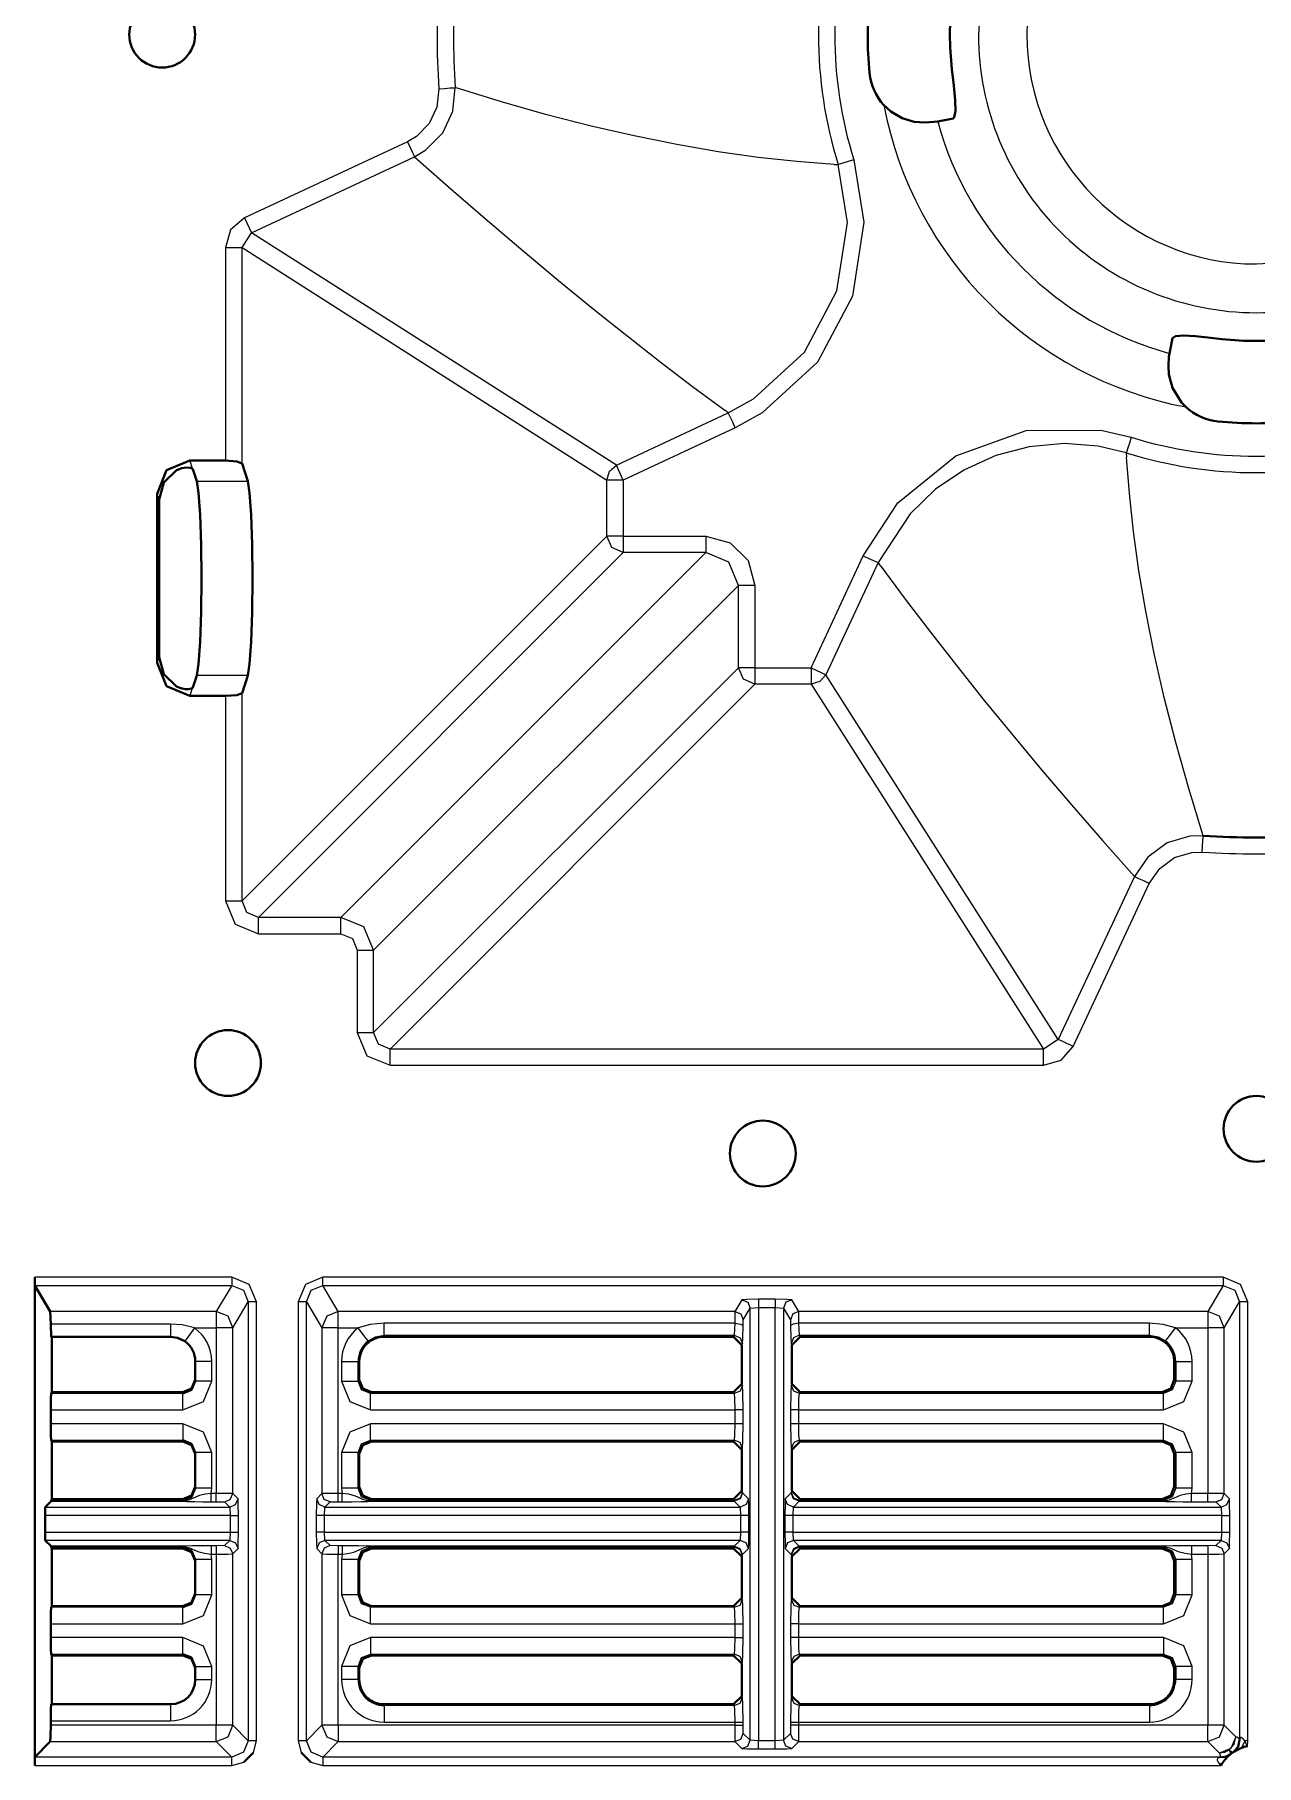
# Model space of a CAD drawing. Header units: millimetres. Extents: x 0 to 2941, y -405 to 1422.
# Drawn here: x 697.3 to 771.6, y 948 to 1053.2 of the extents above; entities that cross this region are included whole.
import ezdxf

# ---------------------------------------------------------------- set-up
doc = ezdxf.new("R2010")
doc.units = ezdxf.units.MM
doc.layers.add('FINE', color=9, linetype='Continuous')
doc.layers.add('OUTLINE', color=7, linetype='Continuous')

msp = doc.modelspace()

# ---------------------------------------------------------------- linework, layer by layer
at = {"layer": 'FINE', "lineweight": 9}
for p, q in [((719.98, 1046.68), (710.07, 1042.06)), ((710.5, 1041.15), (720.4, 1045.77)), ((745.9, 1045.3), (746.15, 1045.29)), ((709.92, 1040.25), (710.5, 1041.15)), ((732.67, 1027.03), (710.5, 1041.15)), ((708.92, 1040.25), (708.92, 1027.3)), ((709.92, 1040.25), (732.09, 1026.12)), ((709.92, 1027.13), (709.92, 1040.25)), ((732.67, 1027.03), (739.47, 1030.2)), ((739.47, 1030.2), (739.26, 1030.36)), ((739.89, 1029.3), (733.09, 1026.12)), ((763.66, 1027.77), (763.68, 1027.52)), ((706.75, 1027.3), (706.9, 1026.82)), ((707.17, 1026.06), (710.27, 1026.06)), ((732.09, 1022.71), (732.09, 1026.12)), ((704.88, 1024.94), (704.76, 1025.29)), ((732.09, 1022.71), (709.92, 1000.54)), ((710.92, 999.54), (733.09, 1021.72)), ((738.1, 1021.72), (715.92, 999.54)), ((744.5, 1014.71), (747.67, 1021.52)), ((740.09, 1014.71), (740.09, 1019.72)), ((741.09, 1019.72), (741.09, 1014.71)), ((704.76, 1015.01), (704.88, 1015.36)), ((710.27, 1014.24), (707.17, 1014.24)), ((740.09, 1014.71), (717.92, 992.54)), ((741.09, 1014.71), (744.5, 1014.71)), ((759.53, 992.12), (745.41, 1014.29)), ((706.9, 1013.48), (706.75, 1013)), ((708.92, 1013), (708.92, 1000.54)), ((709.92, 1000.54), (709.92, 1013.17)), ((718.92, 991.54), (741.09, 1013.72)), ((744.5, 1013.72), (741.09, 1013.72)), ((744.5, 1013.72), (758.63, 991.54)), ((764.15, 1002.02), (759.53, 992.12)), ((760.44, 991.7), (765.05, 1001.6)), ((715.92, 999.54), (710.92, 999.54)), ((716.92, 997.55), (716.92, 992.54)), ((759.53, 992.12), (758.63, 991.54)), ((758.63, 991.54), (718.92, 991.54)), ((718.92, 990.55), (758.63, 990.55)), ((709.3, 977.67), (697.32, 977.67)), ((769.55, 977.67), (714.83, 977.67)), ((710.8, 949.5), (710.8, 976.17)), ((713.33, 976.17), (713.33, 949.5)), ((713.83, 976.17), (714.77, 974.59)), ((713.83, 949.5), (713.83, 976.17)), ((714.83, 977.17), (769.55, 977.17)), ((715.77, 975.59), (714.83, 977.17)), ((740.3, 976.29), (739.88, 975.59)), ((742.33, 976.34), (741.3, 976.34)), ((743.75, 975.59), (743.33, 976.29)), ((769.55, 977.17), (768.61, 975.59)), ((769.61, 974.59), (770.55, 976.17)), ((770.55, 976.17), (770.55, 949.62)), ((708.36, 975.59), (698.27, 975.59)), ((739.88, 975.59), (715.77, 975.59)), ((739.88, 975.59), (739.87, 974.87)), ((740.37, 974.73), (740.38, 975.09)), ((740.38, 975.09), (740.8, 975.79)), ((740.8, 975.79), (741.3, 975.84)), ((740.8, 949.53), (740.8, 975.79)), ((741.3, 975.84), (741.3, 949.5)), ((741.3, 975.84), (742.33, 975.84)), ((742.83, 975.79), (743.25, 975.09)), ((742.83, 975.79), (742.83, 949.53)), ((743.25, 975.09), (743.26, 974.73)), ((743.76, 974.87), (743.75, 975.59)), ((768.61, 975.59), (743.75, 975.59)), ((705.58, 974.82), (698.3, 974.82)), ((707.03, 974.59), (708.36, 974.59)), ((708.36, 974.59), (708.36, 964.53)), ((714.77, 974.59), (714.77, 964.52)), ((739.87, 974.87), (718.55, 974.87)), ((718.55, 974.14), (739.84, 974.14)), ((718.55, 974.05), (718.55, 974.14)), ((739.84, 974.14), (739.79, 974.05)), ((739.87, 974.87), (739.84, 974.14)), ((743.8, 974.14), (743.76, 974.87)), ((765.08, 974.87), (743.76, 974.87)), ((743.8, 974.14), (765.08, 974.14)), ((743.84, 974.05), (743.8, 974.14)), ((765.08, 974.14), (765.08, 974.05)), ((766.66, 974.59), (768.61, 974.59)), ((768.61, 974.59), (768.61, 964.53)), ((769.61, 964.52), (769.61, 974.59)), ((740.29, 973.55), (740.34, 973.64)), ((743.3, 973.64), (743.34, 973.55)), ((708.08, 971.36), (708.08, 972.55)), ((715.97, 972.55), (715.97, 971.36)), ((716.97, 972.55), (717.05, 972.55)), ((716.97, 971.36), (716.97, 972.55)), ((717.05, 971.44), (716.97, 971.36)), ((740.33, 971.11), (740.29, 971.19)), ((743.34, 971.19), (743.3, 971.11)), ((766.67, 971.36), (766.58, 971.44)), ((739.79, 970.69), (739.83, 970.61)), ((743.8, 970.61), (743.84, 970.69)), ((765.92, 970.61), (743.8, 970.61)), ((765.84, 970.69), (765.92, 970.61)), ((698.3, 969.61), (706.33, 969.61)), ((717.72, 969.61), (739.87, 969.61)), ((739.87, 969.61), (739.87, 968.77)), ((740.37, 968.77), (740.37, 969.61)), ((743.26, 969.61), (743.26, 968.77)), ((743.76, 969.61), (765.92, 969.61)), ((743.76, 968.77), (743.76, 969.61)), ((706.33, 968.77), (698.3, 968.77)), ((698.32, 967.77), (706.33, 967.77)), ((706.33, 967.77), (706.33, 967.69)), ((739.87, 968.77), (717.72, 968.77)), ((717.8, 967.69), (717.72, 967.77)), ((765.92, 968.77), (743.76, 968.77)), ((743.84, 967.69), (743.8, 967.77)), ((708.08, 964.86), (708.08, 967.02)), ((715.97, 967.02), (715.97, 964.86)), ((716.97, 967.02), (717.05, 966.94)), ((716.97, 964.86), (716.97, 967.02)), ((740.29, 967.19), (740.33, 967.27)), ((743.3, 967.27), (743.34, 967.19)), ((766.58, 966.94), (766.67, 967.02)), ((766.67, 967.02), (766.67, 964.86)), ((767.66, 964.86), (767.66, 967.02)), ((708.05, 964.53), (708.08, 964.86)), ((715.97, 964.86), (716, 964.53)), ((717.05, 964.94), (716.97, 964.86)), ((740.33, 964.61), (740.29, 964.69)), ((740.34, 964.56), (740.33, 964.61)), ((743.3, 964.61), (743.29, 964.56)), ((743.34, 964.69), (743.3, 964.61)), ((766.67, 964.86), (766.58, 964.94)), ((767.63, 964.53), (767.66, 964.86)), ((697.96, 963.7), (709.18, 963.7)), ((706.33, 964.11), (698.32, 964.11)), ((706.33, 964.07), (698.32, 964.07)), ((698.32, 964.06), (706.33, 964.06)), ((706.33, 964.19), (706.33, 964.11)), ((708.36, 964.53), (708.05, 964.53)), ((708.05, 964.03), (708.36, 964.03)), ((708.36, 964.03), (708.86, 964.02)), ((708.86, 964.02), (709.18, 963.7)), ((709.18, 963.7), (709.2, 963.2)), ((709.68, 964.2), (709.36, 964.52)), ((714.77, 964.52), (714.46, 964.2)), ((714.96, 963.7), (715.27, 964.02)), ((714.96, 963.7), (740.2, 963.7)), ((715.27, 964.02), (715.77, 964.03)), ((715.77, 964.03), (716, 964.03)), ((717.72, 964.11), (717.8, 964.19)), ((739.84, 964.07), (717.72, 964.07)), ((717.72, 964.06), (739.84, 964.06)), ((739.83, 964.11), (739.84, 964.07)), ((739.84, 964.06), (740.2, 963.7)), ((740.7, 964.2), (740.34, 964.56)), ((743.43, 963.7), (743.79, 964.06)), ((743.43, 963.7), (769.43, 963.7)), ((743.79, 964.07), (743.8, 964.11)), ((765.92, 964.07), (743.79, 964.07)), ((743.79, 964.06), (765.92, 964.06)), ((743.8, 964.11), (743.84, 964.19)), ((765.92, 964.11), (743.8, 964.11)), ((765.84, 964.19), (765.92, 964.11)), ((768.61, 964.53), (767.63, 964.53)), ((767.63, 964.03), (768.61, 964.03)), ((768.61, 964.03), (769.11, 964.02)), ((769.11, 964.02), (769.43, 963.7)), ((769.93, 964.2), (769.61, 964.52)), ((709.2, 963.2), (697.95, 963.2)), ((709.2, 963.2), (709.2, 962.18)), ((709.7, 962.18), (709.7, 963.2)), ((714.43, 963.2), (714.43, 962.18)), ((714.93, 962.18), (714.93, 963.2)), ((740.72, 962.18), (740.72, 963.2)), ((742.91, 963.2), (742.91, 962.18)), ((769.45, 963.2), (743.41, 963.2)), ((697.95, 962.18), (709.2, 962.18)), ((709.18, 961.68), (697.96, 961.68)), ((709.18, 961.68), (708.86, 961.36)), ((709.2, 962.18), (709.18, 961.68)), ((714.93, 962.18), (740.22, 962.18)), ((714.96, 961.68), (714.93, 962.18)), ((740.2, 961.68), (714.96, 961.68)), ((715.27, 961.36), (714.96, 961.68)), ((740.2, 961.68), (739.84, 961.32)), ((740.22, 962.18), (740.2, 961.68)), ((743.41, 962.18), (769.45, 962.18)), ((743.43, 961.68), (743.41, 962.18)), ((743.79, 961.32), (743.43, 961.68)), ((769.43, 961.68), (743.43, 961.68)), ((769.43, 961.68), (769.11, 961.36)), ((769.45, 962.18), (769.43, 961.68)), ((706.33, 961.32), (698.32, 961.32)), ((708.36, 961.35), (708.05, 961.35)), ((708.05, 960.85), (708.36, 960.85)), ((708.08, 960.52), (708.05, 960.85)), ((708.08, 958.36), (708.08, 960.52)), ((708.86, 961.36), (708.36, 961.35)), ((708.36, 960.85), (708.36, 950.45)), ((709.36, 960.86), (709.68, 961.18)), ((709.36, 950.45), (709.36, 960.86)), ((714.46, 961.18), (714.77, 960.86)), ((715.77, 961.35), (715.27, 961.36)), ((716, 961.35), (715.77, 961.35)), ((715.77, 960.85), (716, 960.85)), ((715.77, 950.45), (715.77, 960.85)), ((716, 960.85), (715.97, 960.52)), ((715.97, 960.52), (715.97, 958.36)), ((716.97, 960.52), (717.05, 960.44)), ((716.97, 958.36), (716.97, 960.52)), ((739.84, 961.32), (717.72, 961.32)), ((717.72, 961.3), (739.84, 961.3)), ((717.72, 961.27), (739.83, 961.27)), ((717.8, 961.19), (717.72, 961.27)), ((739.83, 961.27), (739.79, 961.19)), ((739.84, 961.3), (739.83, 961.27)), ((740.29, 960.69), (740.33, 960.77)), ((740.33, 960.77), (740.34, 960.82)), ((740.34, 960.82), (740.7, 961.18)), ((742.93, 961.18), (743.29, 960.82)), ((743.29, 960.82), (743.3, 960.77)), ((743.3, 960.77), (743.34, 960.69)), ((765.92, 961.32), (743.79, 961.32)), ((743.79, 961.3), (765.92, 961.3)), ((743.8, 961.27), (743.79, 961.3)), ((743.8, 961.27), (765.92, 961.27)), ((743.84, 961.19), (743.8, 961.27)), ((765.92, 961.27), (765.84, 961.19)), ((768.61, 961.35), (767.63, 961.35)), ((767.63, 960.85), (768.61, 960.85)), ((769.11, 961.36), (768.61, 961.35)), ((717.05, 958.44), (716.97, 958.36)), ((766.67, 958.36), (766.58, 958.44)), ((717.72, 957.61), (717.8, 957.69)), ((740.33, 958.11), (740.29, 958.19)), ((743.34, 958.19), (743.3, 958.11)), ((743.8, 957.61), (743.84, 957.69)), ((765.92, 957.61), (743.8, 957.61)), ((765.84, 957.69), (765.92, 957.61)), ((698.3, 956.61), (706.33, 956.61)), ((717.72, 956.61), (739.87, 956.61)), ((739.87, 956.61), (739.87, 955.77)), ((740.37, 955.77), (740.37, 956.61)), ((743.26, 956.61), (743.26, 955.77)), ((706.33, 955.77), (698.3, 955.77)), ((765.92, 955.77), (743.76, 955.77)), ((698.32, 954.77), (706.33, 954.77)), ((706.33, 954.77), (706.33, 954.69)), ((717.72, 954.77), (739.83, 954.77)), ((717.8, 954.69), (717.72, 954.77)), ((739.83, 954.77), (739.79, 954.69)), ((740.29, 954.19), (740.33, 954.27)), ((743.3, 954.27), (743.34, 954.19)), ((765.92, 954.77), (765.84, 954.69)), ((708.08, 953.22), (708.08, 954.02)), ((716.97, 954.02), (717.05, 953.94)), ((716.97, 953.22), (716.97, 954.02)), ((717.05, 953.22), (716.97, 953.22)), ((740.33, 952.14), (740.29, 952.22)), ((743.34, 952.22), (743.3, 952.14)), ((718.55, 951.64), (718.55, 951.72)), ((739.83, 951.64), (718.55, 951.64)), ((739.79, 951.72), (739.83, 951.64)), ((743.8, 951.64), (743.84, 951.72)), ((765.08, 951.64), (743.8, 951.64)), ((765.08, 951.72), (765.08, 951.64)), ((698.3, 950.72), (705.58, 950.72)), ((708.36, 950.45), (698.3, 950.45)), ((710.3, 949.5), (709.36, 950.45)), ((718.55, 950.64), (739.87, 950.64)), ((740.37, 950.45), (740.37, 950.64)), ((740.38, 949.95), (740.37, 950.45)), ((740.8, 949.53), (740.38, 949.95)), ((743.25, 949.95), (742.83, 949.53)), ((743.26, 950.45), (743.25, 949.95)), ((743.26, 950.64), (743.26, 950.45)), ((770.32, 949.74), (769.61, 950.45)), ((710.62, 948.78), (710.8, 949.5)), ((713.33, 949.5), (713.52, 948.78)), ((714.83, 948.5), (715.77, 949.45)), ((715.77, 949.45), (739.88, 949.45)), ((739.88, 949.45), (740.3, 949.03)), ((741.3, 949.5), (740.8, 949.53)), ((742.33, 949.5), (741.3, 949.5)), ((741.3, 949), (742.33, 949)), ((743.33, 949.03), (743.75, 949.45)), ((743.75, 949.45), (768.61, 949.45)), ((768.61, 949.45), (769.32, 948.74)), ((771.02, 949.18), (771.05, 949.5)), ((697.32, 948), (709.3, 948)), ((709.3, 948.5), (697.33, 948.5)), ((709.3, 948), (710.03, 948.19)), ((714.1, 948.19), (714.83, 948)), ((769.4, 948.5), (714.83, 948.5)), ((714.83, 948), (769.41, 948))]:
    msp.add_line(p, q, dxfattribs=at)
for points in [[(754.67, 1053.19, 0.414214), (771.57, 1036.29, 0.414214), (788.47, 1053.19, 0.414214), (771.57, 1070.09), (769.29, 1069.93), (767.1, 1069.48), (765.02, 1068.75), (763.07, 1067.77), (761.27, 1066.55), (759.64, 1065.12), (758.21, 1063.49), (756.99, 1061.69), (756, 1059.74), (755.28, 1057.66), (754.82, 1055.47)], [(785.51, 1053.19, 0.414212), (771.57, 1067.14, 0.414215), (757.62, 1053.19, 0.414212), (771.57, 1039.25), (773.45, 1039.37), (775.26, 1039.75), (776.97, 1040.35), (778.58, 1041.16), (780.07, 1042.17), (781.41, 1043.35), (782.59, 1044.69), (783.6, 1046.18), (784.41, 1047.78), (785.01, 1049.5), (785.38, 1051.31)]]:
    msp.add_lwpolyline(points, format="xyb", close=True, dxfattribs=at)
for points in [[(747.1, 1060.8, 0.15187), (747.1, 1045.58), (747.71, 1041.8), (747.02, 1037.3), (744.89, 1033.29), (741.54, 1030.21), (739.89, 1029.3)], [(746.15, 1061.09, 0.151875), (746.15, 1045.29)], [(721.88, 1056.48, 0.033081), (721.88, 1049.9)], [(722.88, 1056.41, 0.033056), (722.88, 1049.97)], [(748.93, 1048.9, 0.308301), (767.28, 1030.56)], [(752.2, 1047.9, 0.265419), (766.28, 1033.82)], [(763.66, 1027.77, 0.151877), (779.47, 1027.77)], [(763.96, 1028.72, 0.151846), (779.17, 1028.72)], [(768.28, 1003.51, 0.03306), (774.86, 1003.51), (775.96, 1003.39), (776.97, 1002.92), (777.76, 1002.14), (778.08, 1001.6)], [(708.08, 972.55, 0.243457), (707.03, 974.59)], [(715.77, 974.59), (716.97, 974.59, 0.232249), (715.97, 972.55)], [(767.66, 971.36), (767.66, 972.55, 0.232227), (766.66, 974.59)], [(717.58, 973.8, 0.232341), (716.97, 972.55)], [(766.67, 972.55, 0.23222), (766.05, 973.8)], [(705.58, 950.72, 0.414214), (708.08, 953.22)], [(715.97, 954.02), (715.97, 953.22, 0.414223), (718.55, 950.64)], [(716.97, 953.22, 0.414214), (718.55, 951.64)], [(765.08, 951.64, 0.414214), (766.67, 953.22)], [(765.08, 950.64, 0.414204), (767.66, 953.22)]]:
    msp.add_lwpolyline(points, format="xyb", dxfattribs=at)
for points in [[(721.88, 1049.9), (721.77, 1048.79), (721.3, 1047.79), (720.52, 1046.99), (719.98, 1046.68)], [(720.4, 1045.77), (721.1, 1046.18), (722.12, 1047.22), (722.73, 1048.53), (722.88, 1049.97)], [(721.88, 1049.9), (722.25, 1049.92), (722.57, 1049.95), (722.79, 1049.96), (722.88, 1049.97)], [(745.9, 1045.3), (743.64, 1045.48), (741.29, 1045.73), (738.86, 1046.07), (736.34, 1046.51), (733.75, 1047.03), (731.14, 1047.63), (728.45, 1048.32), (725.7, 1049.1), (722.88, 1049.97)], [(719.98, 1046.68), (720.13, 1046.34), (720.27, 1046.06), (720.36, 1045.86), (720.4, 1045.77)], [(720.4, 1045.77), (722.63, 1043.8), (724.83, 1041.89), (727.01, 1040.04), (729.15, 1038.25), (731.26, 1036.53), (733.3, 1034.9), (735.32, 1033.33), (737.3, 1031.81), (739.26, 1030.36)], [(747.1, 1045.58), (746.75, 1045.47), (746.44, 1045.38), (746.23, 1045.31), (746.15, 1045.29)], [(739.47, 1030.2), (741, 1031.05), (744.1, 1033.9), (746.07, 1037.62), (746.71, 1041.78), (746.15, 1045.29)], [(710.07, 1042.06), (709.23, 1041.32), (708.92, 1040.25)], [(710.07, 1042.06), (710.36, 1041.44), (710.5, 1041.15)], [(708.92, 1040.25), (709.61, 1040.25), (709.92, 1040.25)], [(739.89, 1029.3), (739.74, 1029.63), (739.6, 1029.92), (739.51, 1030.12), (739.47, 1030.2)], [(747.67, 1021.52), (749.77, 1024.73), (753.3, 1027.59), (757.58, 1029.13), (762.12, 1029.16), (763.96, 1028.72)], [(763.66, 1027.77), (761.96, 1028.17), (759.89, 1028.34), (757.75, 1028.14), (755.74, 1027.61), (753.79, 1026.72), (752.07, 1025.56), (750.52, 1024.07), (748.58, 1021.1)], [(763.96, 1028.72), (763.85, 1028.37), (763.76, 1028.07), (763.69, 1027.86), (763.66, 1027.77)], [(732.09, 1026.12), (732.25, 1026.66), (732.67, 1027.03)], [(733.09, 1026.12), (732.8, 1026.75), (732.67, 1027.03)], [(768.34, 1004.5), (767.46, 1007.37), (766.67, 1010.17), (765.97, 1012.91), (765.36, 1015.57), (764.85, 1018.15), (764.43, 1020.61), (764.1, 1023), (763.85, 1025.3), (763.68, 1027.52)], [(733.09, 1026.12), (732.4, 1026.12), (732.09, 1026.12)], [(733.09, 1026.12), (733.09, 1022.71), (738.1, 1022.71), (739.59, 1022.31), (740.69, 1021.22), (741.09, 1019.72)], [(733.09, 1022.71), (732.4, 1022.71), (732.09, 1022.71)], [(738.1, 1021.72), (733.09, 1021.72), (732.39, 1022.01), (732.09, 1022.71)], [(733.09, 1022.71), (733.09, 1022.03), (733.09, 1021.72)], [(738.1, 1022.71), (738.1, 1022.03), (738.1, 1021.72)], [(740.09, 1019.72), (739.51, 1021.13), (738.1, 1021.72)], [(747.67, 1021.52), (748.01, 1021.36), (748.3, 1021.23), (748.49, 1021.14), (748.58, 1021.1)], [(748.74, 1020.88), (748.58, 1021.1), (745.41, 1014.29)], [(748.74, 1020.88), (750.22, 1018.89), (751.76, 1016.87), (753.36, 1014.82), (755.03, 1012.73), (756.76, 1010.62), (758.51, 1008.51), (760.33, 1006.38), (762.21, 1004.22), (764.15, 1002.02)], [(717.92, 992.54), (717.92, 997.55), (740.09, 1019.72)], [(741.09, 1019.72), (740.4, 1019.72), (740.09, 1019.72)], [(741.09, 1014.71), (740.4, 1014.71), (740.09, 1014.71)], [(741.09, 1013.72), (740.39, 1014.01), (740.09, 1014.71)], [(741.09, 1014.71), (741.09, 1014.03), (741.09, 1013.72)], [(744.5, 1014.71), (744.5, 1014.03), (744.5, 1013.72)], [(744.5, 1014.71), (745.12, 1014.42), (745.41, 1014.29)], [(745.41, 1014.29), (745.04, 1013.87), (744.5, 1013.72)], [(768.34, 1004.5), (767.53, 1004.48), (766.14, 1004.07), (764.97, 1003.21), (764.15, 1002.02)], [(765.05, 1001.6), (765.69, 1002.52), (766.59, 1003.17), (767.65, 1003.49), (768.28, 1003.51)], [(768.28, 1003.51), (768.3, 1003.88), (768.32, 1004.19), (768.34, 1004.41), (768.34, 1004.5)], [(765.05, 1001.6), (764.72, 1001.76), (764.43, 1001.89), (764.23, 1001.99), (764.15, 1002.02)], [(708.92, 1000.54), (709.61, 1000.54), (709.92, 1000.54)], [(708.92, 1000.54), (709.51, 999.13), (710.92, 998.55)], [(710.92, 999.54), (710.21, 999.83), (709.92, 1000.54)], [(710.92, 998.55), (710.92, 999.23), (710.92, 999.54)], [(715.92, 998.55), (715.92, 999.23), (715.92, 999.54)], [(717.92, 997.55), (717.33, 998.96), (715.92, 999.54)], [(710.92, 998.55), (715.92, 998.55), (716.63, 998.25), (716.92, 997.55)], [(716.92, 997.55), (717.61, 997.55), (717.92, 997.55)], [(716.92, 992.54), (717.61, 992.54), (717.92, 992.54)], [(716.92, 992.54), (717.51, 991.13), (718.92, 990.55)], [(718.92, 991.54), (718.21, 991.83), (717.92, 992.54)], [(760.44, 991.7), (759.81, 991.99), (759.53, 992.12)], [(718.92, 990.55), (718.92, 991.23), (718.92, 991.54)], [(758.63, 990.55), (759.7, 990.86), (760.44, 991.7)], [(758.63, 990.55), (758.63, 991.23), (758.63, 991.54)], [(709.3, 977.67), (709.3, 977.32), (709.3, 977.17)], [(710.8, 976.17), (710.36, 977.23), (709.3, 977.67)], [(714.83, 977.67), (713.77, 977.23), (713.33, 976.17)], [(714.83, 977.17), (714.83, 977.32), (714.83, 977.67)], [(769.55, 977.67), (769.55, 977.32), (769.55, 977.17)], [(771.05, 949.5), (771.05, 976.17), (770.61, 977.23), (769.55, 977.67)], [(697.33, 977.17), (709.3, 977.17), (708.36, 975.59)], [(709.3, 977.17), (710.01, 976.88), (710.3, 976.17)], [(709.36, 974.59), (710.3, 976.17), (710.3, 949.5)], [(710.8, 976.17), (710.45, 976.17), (710.3, 976.17)], [(713.83, 976.17), (713.68, 976.17), (713.33, 976.17)], [(713.83, 976.17), (714.12, 976.88), (714.83, 977.17)], [(741.3, 976.34), (740.61, 976.32), (740.3, 976.29)], [(740.3, 976.29), (740.66, 976.15), (740.8, 975.79)], [(741.3, 976.34), (741.3, 976.18), (741.3, 975.84)], [(742.33, 976.34), (742.33, 976.18), (742.33, 975.84)], [(743.33, 976.29), (743.03, 976.32), (742.33, 976.34)], [(743.33, 976.29), (742.98, 976.15), (742.83, 975.79)], [(769.55, 977.17), (770.26, 976.88), (770.55, 976.17)], [(771.05, 976.17), (770.7, 976.17), (770.55, 976.17)], [(709.36, 974.59), (709.07, 975.3), (708.36, 975.59)], [(708.36, 975.59), (708.36, 975.29), (708.36, 974.59)], [(715.77, 975.59), (715.07, 975.3), (714.77, 974.59)], [(715.77, 974.59), (715.77, 975.29), (715.77, 975.59)], [(739.88, 975.59), (740.24, 975.45), (740.38, 975.09)], [(742.83, 949.53), (742.33, 949.5), (742.33, 975.84), (742.83, 975.79)], [(743.75, 975.59), (743.4, 975.45), (743.25, 975.09)], [(768.61, 975.59), (768.61, 975.29), (768.61, 974.59)], [(769.61, 974.59), (769.32, 975.3), (768.61, 975.59)], [(707.03, 974.59), (706.28, 974.77), (705.58, 974.82)], [(705.58, 974.82), (705.58, 974.27), (705.58, 974.05)], [(707.03, 974.59), (706.62, 974.02), (706.45, 973.78)], [(709.36, 964.52), (709.36, 974.59), (709.06, 974.59), (708.36, 974.59)], [(715.77, 974.59), (715.08, 974.59), (714.77, 974.59)], [(716, 964.53), (715.77, 964.53), (715.77, 974.59)], [(718.55, 974.87), (717.71, 974.8), (716.97, 974.59)], [(717.58, 973.8), (717.39, 974.05), (716.97, 974.59)], [(717.58, 973.8), (718.04, 974.05), (718.55, 974.14)], [(718.55, 974.14), (718.55, 974.36), (718.55, 974.87)], [(739.84, 974.14), (740.19, 973.99), (740.34, 973.64)], [(739.87, 974.87), (740.22, 974.82), (740.37, 974.73)], [(740.34, 973.64), (740.36, 973.97), (740.37, 974.73)], [(743.76, 974.87), (743.41, 974.82), (743.26, 974.73)], [(743.26, 974.73), (743.27, 973.97), (743.3, 973.64)], [(743.8, 974.14), (743.44, 973.99), (743.3, 973.64)], [(765.08, 974.14), (765.08, 974.36), (765.08, 974.87)], [(766.66, 974.59), (765.9, 974.8), (765.08, 974.87)], [(765.08, 974.14), (765.59, 974.05), (766.05, 973.8)], [(766.05, 973.8), (766.24, 974.05), (766.66, 974.59)], [(769.61, 974.59), (769.31, 974.59), (768.61, 974.59)], [(708.08, 972.55), (707.38, 972.55), (707.08, 972.55)], [(715.97, 972.55), (716.66, 972.55), (716.97, 972.55)], [(766.58, 972.55), (766.67, 972.55), (766.67, 971.36)], [(766.67, 972.55), (766.98, 972.55), (767.66, 972.55)], [(706.33, 969.61), (707.57, 970.12), (708.08, 971.36)], [(708.08, 971.36), (707.38, 971.36), (707.08, 971.36)], [(715.97, 971.36), (716.66, 971.36), (716.97, 971.36)], [(715.97, 971.36), (716.48, 970.12), (717.72, 969.61)], [(717.72, 970.61), (717.19, 970.82), (716.97, 971.36)], [(740.33, 971.11), (740.19, 970.75), (739.83, 970.61)], [(740.37, 969.61), (740.36, 970.64), (740.33, 971.11)], [(743.3, 971.11), (743.27, 970.64), (743.26, 969.61)], [(743.8, 970.61), (743.45, 970.75), (743.3, 971.11)], [(766.67, 971.36), (766.45, 970.82), (765.92, 970.61)], [(765.92, 969.61), (767.15, 970.12), (767.66, 971.36)], [(767.66, 971.36), (766.98, 971.36), (766.67, 971.36)], [(706.33, 970.69), (706.33, 970.61), (698.32, 970.61)], [(706.33, 969.61), (706.33, 970.3), (706.33, 970.61)], [(739.83, 970.61), (717.72, 970.61), (717.8, 970.69)], [(717.72, 969.61), (717.72, 970.3), (717.72, 970.61)], [(739.83, 970.61), (739.86, 970.3), (739.87, 969.61)], [(743.76, 969.61), (743.77, 970.3), (743.8, 970.61)], [(765.92, 969.61), (765.92, 970.3), (765.92, 970.61)], [(740.37, 969.61), (740.22, 969.61), (739.87, 969.61)], [(743.76, 969.61), (743.41, 969.61), (743.26, 969.61)], [(706.33, 968.77), (706.33, 968.08), (706.33, 967.77)], [(708.08, 967.02), (707.57, 968.25), (706.33, 968.77)], [(717.72, 968.77), (716.48, 968.26), (715.97, 967.02)], [(716.97, 967.02), (717.19, 967.55), (717.72, 967.77)], [(717.72, 967.77), (717.72, 968.08), (717.72, 968.77)], [(717.72, 967.77), (739.83, 967.77), (739.79, 967.69)], [(739.87, 968.77), (739.86, 968.08), (739.83, 967.77)], [(740.33, 967.27), (740.19, 967.62), (739.83, 967.77)], [(740.37, 968.77), (740.22, 968.77), (739.87, 968.77)], [(740.33, 967.27), (740.36, 967.74), (740.37, 968.77)], [(743.76, 968.77), (743.41, 968.77), (743.26, 968.77)], [(743.26, 968.77), (743.27, 967.74), (743.3, 967.27)], [(743.8, 967.77), (743.45, 967.62), (743.3, 967.27)], [(743.8, 967.77), (743.77, 968.08), (743.76, 968.77)], [(743.8, 967.77), (765.92, 967.77), (765.84, 967.69)], [(765.92, 967.77), (765.92, 968.08), (765.92, 968.77)], [(767.66, 967.02), (767.15, 968.26), (765.92, 968.77)], [(765.92, 967.77), (766.45, 967.55), (766.67, 967.02)], [(708.08, 967.02), (707.38, 967.02), (707.08, 967.02)], [(716.97, 967.02), (716.66, 967.02), (715.97, 967.02)], [(767.66, 967.02), (766.98, 967.02), (766.67, 967.02)], [(708.08, 964.86), (707.38, 964.86), (707.08, 964.86)], [(717.72, 964.07), (717.72, 964.1), (717.72, 964.11), (717.19, 964.32), (716.97, 964.86), (716.66, 964.86), (715.97, 964.86)], [(740.33, 964.61), (740.19, 964.25), (739.83, 964.11)], [(743.8, 964.11), (743.45, 964.25), (743.3, 964.61)], [(767.66, 964.86), (766.98, 964.86), (766.67, 964.86), (766.45, 964.32), (765.92, 964.11)], [(708.05, 964.53), (707.69, 964.49), (707.34, 964.41), (706.82, 964.18), (706.69, 964.13), (706.58, 964.1), (706.44, 964.08), (706.37, 964.08), (706.33, 964.07)], [(706.33, 964.07), (706.33, 964.1), (706.33, 964.11)], [(706.33, 964.06), (706.33, 964.06), (706.33, 964.07)], [(706.33, 964.06), (706.35, 964.06), (706.37, 964.06), (706.43, 964.06), (706.48, 964.06), (706.55, 964.05), (707.05, 964.04), (707.52, 964.03), (708.05, 964.03)], [(708.05, 964.03), (708.05, 964.18), (708.05, 964.53)], [(708.36, 964.03), (708.36, 964.18), (708.36, 964.53)], [(709.36, 964.52), (709.06, 964.53), (708.36, 964.53)], [(708.86, 964.02), (709.21, 964.16), (709.36, 964.52)], [(709.18, 963.7), (709.53, 963.85), (709.68, 964.2)], [(709.7, 963.2), (709.69, 963.9), (709.68, 964.2)], [(714.46, 964.2), (714.44, 963.9), (714.43, 963.2)], [(714.96, 963.7), (714.6, 963.85), (714.46, 964.2)], [(715.77, 964.53), (715.08, 964.53), (714.77, 964.52)], [(715.27, 964.02), (714.92, 964.16), (714.77, 964.52)], [(740.22, 963.2), (714.93, 963.2), (714.96, 963.7)], [(715.77, 964.03), (715.77, 964.18), (715.77, 964.53)], [(716, 964.03), (716, 964.18), (716, 964.53)], [(717.72, 964.07), (717.65, 964.08), (717.56, 964.09), (717.32, 964.15), (716.82, 964.37), (716.41, 964.48), (716, 964.53)], [(716, 964.03), (716.59, 964.03), (717.14, 964.04), (717.55, 964.05), (717.65, 964.06), (717.69, 964.06), (717.72, 964.06)], [(739.79, 964.19), (739.83, 964.11), (717.72, 964.11)], [(717.72, 964.06), (717.72, 964.06), (717.72, 964.07)], [(740.34, 964.56), (740.2, 964.2), (739.84, 964.06)], [(740.34, 964.56), (740.19, 964.22), (739.84, 964.07)], [(739.84, 964.07), (739.84, 964.06), (739.84, 964.06)], [(740.7, 964.2), (740.55, 963.85), (740.2, 963.7)], [(740.2, 963.7), (740.22, 963.2), (740.22, 962.18)], [(740.72, 963.2), (740.72, 963.9), (740.7, 964.2)], [(743.29, 964.56), (742.93, 964.2), (742.92, 963.9), (742.91, 963.2)], [(743.43, 963.7), (743.08, 963.85), (742.93, 964.2)], [(743.79, 964.06), (743.44, 964.2), (743.29, 964.56)], [(743.79, 964.07), (743.44, 964.22), (743.29, 964.56)], [(743.41, 962.18), (743.41, 963.2), (743.43, 963.7)], [(743.79, 964.06), (743.79, 964.06), (743.79, 964.07)], [(767.63, 964.53), (767.27, 964.49), (766.93, 964.41), (766.41, 964.18), (766.27, 964.13), (766.17, 964.1), (766.02, 964.08), (765.95, 964.08), (765.92, 964.07)], [(765.92, 964.07), (765.92, 964.1), (765.92, 964.11)], [(765.92, 964.06), (765.92, 964.06), (765.92, 964.07)], [(765.92, 964.06), (765.93, 964.06), (765.96, 964.06), (766.02, 964.06), (766.07, 964.05), (766.14, 964.05), (766.63, 964.04), (767.1, 964.03), (767.63, 964.03)], [(767.63, 964.03), (767.63, 964.18), (767.63, 964.53)], [(768.61, 964.03), (768.61, 964.18), (768.61, 964.53)], [(769.61, 964.52), (769.31, 964.53), (768.61, 964.53)], [(769.11, 964.02), (769.46, 964.16), (769.61, 964.52)], [(769.43, 963.7), (769.78, 963.85), (769.93, 964.2)], [(769.43, 963.7), (769.45, 963.2), (769.45, 962.18)], [(769.95, 962.18), (769.95, 963.2), (769.94, 963.9), (769.93, 964.2)], [(709.2, 963.2), (709.55, 963.2), (709.7, 963.2)], [(714.93, 963.2), (714.58, 963.2), (714.43, 963.2)], [(740.72, 963.2), (740.57, 963.2), (740.22, 963.2)], [(743.41, 963.2), (743.06, 963.2), (742.91, 963.2)], [(769.45, 963.2), (769.8, 963.2), (769.95, 963.2)], [(709.18, 961.68), (709.53, 961.53), (709.68, 961.18)], [(709.2, 962.18), (709.55, 962.18), (709.7, 962.18)], [(709.68, 961.18), (709.69, 961.48), (709.7, 962.18)], [(714.93, 962.18), (714.58, 962.18), (714.43, 962.18)], [(714.43, 962.18), (714.44, 961.48), (714.46, 961.18)], [(714.96, 961.68), (714.6, 961.53), (714.46, 961.18)], [(740.7, 961.18), (740.55, 961.53), (740.2, 961.68)], [(740.72, 962.18), (740.57, 962.18), (740.22, 962.18)], [(740.7, 961.18), (740.72, 961.48), (740.72, 962.18)], [(743.41, 962.18), (743.06, 962.18), (742.91, 962.18)], [(742.91, 962.18), (742.92, 961.48), (742.93, 961.18)], [(743.43, 961.68), (743.08, 961.53), (742.93, 961.18)], [(769.43, 961.68), (769.78, 961.53), (769.93, 961.18)], [(769.45, 962.18), (769.8, 962.18), (769.95, 962.18)], [(769.61, 950.45), (769.61, 960.86), (769.93, 961.18), (769.94, 961.48), (769.95, 962.18)], [(698.32, 961.3), (706.33, 961.3), (706.33, 961.28), (706.33, 961.27)], [(698.32, 961.27), (706.33, 961.27), (706.33, 961.19)], [(708.05, 961.35), (707.46, 961.34), (706.91, 961.34), (706.5, 961.32), (706.4, 961.32), (706.36, 961.32), (706.33, 961.32)], [(706.33, 961.32), (706.33, 961.31), (706.33, 961.3)], [(706.33, 961.3), (706.4, 961.3), (706.49, 961.29), (706.73, 961.23), (707.23, 961.01), (707.64, 960.9), (708.05, 960.85)], [(708.08, 960.52), (707.38, 960.52), (707.08, 960.52)], [(708.05, 961.35), (708.05, 961.2), (708.05, 960.85)], [(708.36, 961.35), (708.36, 961.2), (708.36, 960.85)], [(708.36, 960.85), (709.06, 960.85), (709.36, 960.86)], [(708.86, 961.36), (709.21, 961.21), (709.36, 960.86)], [(714.77, 960.86), (714.77, 950.45), (713.83, 949.5)], [(715.27, 961.36), (714.92, 961.21), (714.77, 960.86)], [(714.77, 960.86), (715.08, 960.85), (715.77, 960.85)], [(715.77, 961.35), (715.77, 961.2), (715.77, 960.85)], [(716.97, 960.52), (716.66, 960.52), (715.97, 960.52)], [(716, 961.35), (716, 961.2), (716, 960.85)], [(717.72, 961.32), (717.7, 961.32), (717.68, 961.32), (717.62, 961.32), (717.57, 961.32), (717.49, 961.32), (717, 961.34), (716.53, 961.34), (716, 961.35)], [(716, 960.85), (716.36, 960.89), (716.71, 960.97), (717.22, 961.19), (717.36, 961.24), (717.47, 961.27), (717.61, 961.3), (717.68, 961.3), (717.72, 961.3)], [(716.97, 960.52), (717.19, 961.05), (717.72, 961.27)], [(717.72, 961.32), (717.72, 961.31), (717.72, 961.3)], [(717.72, 961.27), (717.72, 961.28), (717.72, 961.3)], [(740.33, 960.77), (740.19, 961.12), (739.83, 961.27)], [(740.34, 960.82), (740.2, 961.17), (739.84, 961.32)], [(739.84, 961.32), (739.84, 961.31), (739.84, 961.3)], [(740.34, 960.82), (740.19, 961.16), (739.84, 961.3)], [(743.79, 961.32), (743.44, 961.17), (743.29, 960.82)], [(743.79, 961.3), (743.44, 961.16), (743.29, 960.82)], [(743.8, 961.27), (743.45, 961.12), (743.3, 960.77)], [(768.61, 960.85), (768.61, 950.45), (743.76, 950.45)], [(743.79, 961.3), (743.79, 961.31), (743.79, 961.32)], [(767.63, 961.35), (767.04, 961.34), (766.49, 961.34), (766.09, 961.32), (765.98, 961.32), (765.94, 961.32), (765.92, 961.32)], [(765.92, 961.32), (765.92, 961.31), (765.92, 961.3)], [(765.92, 961.27), (765.92, 961.28), (765.92, 961.3)], [(765.92, 961.3), (765.99, 961.3), (766.07, 961.29), (766.31, 961.23), (766.81, 961.01), (767.23, 960.9), (767.63, 960.85)], [(765.92, 961.27), (766.45, 961.05), (766.67, 960.52)], [(766.58, 960.44), (766.67, 960.52), (766.67, 958.36)], [(767.66, 960.52), (766.98, 960.52), (766.67, 960.52)], [(767.63, 961.35), (767.63, 961.2), (767.63, 960.85)], [(767.66, 958.36), (767.66, 960.52), (767.63, 960.85)], [(768.61, 961.35), (768.61, 961.2), (768.61, 960.85)], [(768.61, 960.85), (769.31, 960.85), (769.61, 960.86)], [(769.11, 961.36), (769.46, 961.21), (769.61, 960.86)], [(706.33, 956.61), (707.57, 957.12), (708.08, 958.36)], [(708.08, 958.36), (707.38, 958.36), (707.08, 958.36)], [(716.97, 958.36), (716.66, 958.36), (715.97, 958.36)], [(715.97, 958.36), (716.48, 957.12), (717.72, 956.61)], [(717.72, 957.61), (717.19, 957.82), (716.97, 958.36)], [(766.67, 958.36), (766.45, 957.82), (765.92, 957.61)], [(765.92, 956.61), (767.15, 957.12), (767.66, 958.36)], [(767.66, 958.36), (766.98, 958.36), (766.67, 958.36)], [(706.33, 957.69), (706.33, 957.61), (698.32, 957.61)], [(706.33, 956.61), (706.33, 957.3), (706.33, 957.61)], [(739.79, 957.69), (739.83, 957.61), (717.72, 957.61)], [(717.72, 956.61), (717.72, 957.3), (717.72, 957.61)], [(739.83, 957.61), (740.19, 957.75), (740.33, 958.11)], [(739.83, 957.61), (739.86, 957.3), (739.87, 956.61)], [(740.37, 956.61), (740.36, 957.64), (740.33, 958.11)], [(743.3, 958.11), (743.27, 957.64), (743.26, 956.61)], [(743.3, 958.11), (743.45, 957.75), (743.8, 957.61)], [(743.76, 956.61), (743.77, 957.3), (743.8, 957.61)], [(765.92, 956.61), (765.92, 957.3), (765.92, 957.61)], [(739.87, 956.61), (740.22, 956.61), (740.37, 956.61)], [(743.76, 956.61), (743.41, 956.61), (743.26, 956.61)], [(743.76, 955.77), (743.76, 956.61), (765.92, 956.61)], [(706.33, 954.77), (706.33, 955.08), (706.33, 955.77)], [(708.08, 954.02), (707.57, 955.25), (706.33, 955.77)], [(739.87, 955.77), (717.72, 955.77), (716.48, 955.26), (715.97, 954.02)], [(717.72, 955.77), (717.72, 955.08), (717.72, 954.77)], [(739.87, 955.77), (739.86, 955.08), (739.83, 954.77)], [(739.87, 955.77), (740.22, 955.77), (740.37, 955.77)], [(740.33, 954.27), (740.36, 954.74), (740.37, 955.77)], [(743.76, 955.77), (743.41, 955.77), (743.26, 955.77)], [(743.26, 955.77), (743.27, 954.74), (743.3, 954.27)], [(743.8, 954.77), (743.77, 955.08), (743.76, 955.77)], [(765.92, 955.77), (765.92, 955.08), (765.92, 954.77)], [(767.66, 953.22), (767.66, 954.02), (767.15, 955.26), (765.92, 955.77)], [(716.97, 954.02), (717.19, 954.55), (717.72, 954.77)], [(740.33, 954.27), (740.19, 954.62), (739.83, 954.77)], [(743.8, 954.77), (743.45, 954.62), (743.3, 954.27)], [(743.84, 954.69), (743.8, 954.77), (765.92, 954.77)], [(765.92, 954.77), (766.45, 954.55), (766.67, 954.02)], [(707.08, 954.02), (707.38, 954.02), (708.08, 954.02)], [(707.08, 953.22), (707.38, 953.22), (708.08, 953.22)], [(716.97, 954.02), (716.66, 954.02), (715.97, 954.02)], [(716.97, 953.22), (716.66, 953.22), (715.97, 953.22)], [(766.58, 953.94), (766.67, 954.02), (766.67, 953.22), (766.58, 953.22)], [(767.66, 954.02), (766.98, 954.02), (766.67, 954.02)], [(767.66, 953.22), (766.98, 953.22), (766.67, 953.22)], [(739.83, 951.64), (740.19, 951.79), (740.33, 952.14)], [(740.37, 950.64), (740.36, 951.68), (740.33, 952.14)], [(743.3, 952.14), (743.27, 951.68), (743.26, 950.64)], [(743.3, 952.14), (743.45, 951.79), (743.8, 951.64)], [(705.58, 951.72), (705.58, 951.43), (705.58, 950.72)], [(718.55, 951.64), (718.55, 951.33), (718.55, 950.64)], [(739.83, 951.64), (739.86, 951.33), (739.87, 950.64)], [(743.76, 950.64), (743.77, 951.33), (743.8, 951.64)], [(765.08, 951.64), (765.08, 951.33), (765.08, 950.64)], [(709.36, 950.45), (709.06, 950.45), (708.36, 950.45)], [(708.36, 949.45), (709.07, 949.74), (709.36, 950.45)], [(708.36, 949.45), (708.36, 949.75), (708.36, 950.45)], [(715.77, 950.45), (715.08, 950.45), (714.77, 950.45)], [(714.77, 950.45), (715.07, 949.74), (715.77, 949.45)], [(739.87, 950.64), (739.87, 950.45), (715.77, 950.45)], [(715.77, 950.45), (715.77, 949.75), (715.77, 949.45)], [(739.87, 950.64), (740.22, 950.64), (740.37, 950.64)], [(739.87, 950.45), (740.22, 950.45), (740.37, 950.45)], [(739.87, 950.45), (739.87, 949.75), (739.88, 949.45)], [(739.88, 949.45), (740.24, 949.59), (740.38, 949.95)], [(743.75, 949.45), (743.4, 949.59), (743.25, 949.95)], [(743.26, 950.64), (743.41, 950.64), (743.76, 950.64)], [(743.76, 950.45), (743.41, 950.45), (743.26, 950.45)], [(743.75, 949.45), (743.76, 949.75), (743.76, 950.45)], [(743.76, 950.45), (743.76, 950.64), (765.08, 950.64)], [(768.61, 949.45), (768.61, 949.75), (768.61, 950.45)], [(769.61, 950.45), (769.31, 950.45), (768.61, 950.45)], [(768.61, 949.45), (769.32, 949.74), (769.61, 950.45)], [(698.27, 949.45), (708.36, 949.45), (709.3, 948.5)], [(710.3, 949.5), (710.01, 948.8), (709.3, 948.5)], [(710.8, 949.5), (710.45, 949.5), (710.3, 949.5)], [(713.83, 949.5), (713.68, 949.5), (713.33, 949.5)], [(714.83, 948.5), (714.12, 948.8), (713.83, 949.5)], [(740.3, 949.03), (740.66, 949.17), (740.8, 949.53)], [(740.3, 949.03), (740.61, 949.01), (741.3, 949)], [(741.3, 949), (741.3, 949.15), (741.3, 949.5)], [(742.33, 949), (742.33, 949.15), (742.33, 949.5)], [(742.33, 949), (743.03, 949.01), (743.33, 949.03)], [(743.33, 949.03), (742.98, 949.17), (742.83, 949.53)], [(770.32, 949.74), (770.02, 949.03), (769.32, 948.74)], [(769.92, 948.94), (769.63, 948.79), (769.32, 948.74)], [(769.92, 948.94), (770.21, 949.29), (770.32, 949.74)], [(769.92, 948.94), (769.96, 948.91), (770.06, 948.85), (770.13, 948.8)], [(770.01, 948.72), (769.94, 948.89), (769.92, 948.94)], [(770.13, 948.8), (770.44, 949.16), (770.55, 949.62)], [(770.13, 948.8), (770.18, 948.82), (770.2, 948.83)], [(770.59, 949.67), (770.5, 949.19), (770.2, 948.83)], [(770.55, 949.62), (770.37, 949.71), (770.32, 949.74)], [(770.59, 949.67), (770.58, 949.66), (770.56, 949.62), (770.55, 949.62)], [(770.86, 949.5), (770.77, 949.61), (770.71, 949.66), (770.66, 949.69), (770.65, 949.7), (770.62, 949.7), (770.59, 949.67), (770.59, 949.67)], [(770.86, 949.5), (770.76, 949.28), (770.64, 949.06)], [(771.05, 949.5), (770.95, 949.5), (770.86, 949.5)], [(771.02, 949.18), (771.01, 949.19), (770.86, 949.5)], [(709.3, 948), (709.3, 948.35), (709.3, 948.5)], [(714.83, 948.5), (714.83, 948.35), (714.83, 948)], [(769.4, 948.5), (769.39, 948.5), (769.36, 948.49), (769.3, 948.47), (769.24, 948.45), (769.2, 948.41), (769.18, 948.36), (769.19, 948.32), (769.22, 948.23), (769.24, 948.2), (769.35, 948.06), (769.4, 948.01), (769.41, 948)], [(769.95, 948.65), (769.65, 948.49), (769.3, 948.47)], [(769.32, 948.74), (769.38, 948.54), (769.4, 948.5)], [(770.01, 948.72), (769.72, 948.56), (769.4, 948.5)], [(769.95, 948.65), (769.97, 948.67), (770.01, 948.72)]]:
    msp.add_lwpolyline(points, dxfattribs=at)
at = {"layer": 'OUTLINE', "lineweight": 40}
for p, q in [((752.2, 1047.9), (753.13, 1048.09)), ((766.28, 1033.82), (766.47, 1034.75)), ((708.92, 1027.3), (706.75, 1027.3)), ((706.93, 1026.78), (706.9, 1026.82)), ((706.93, 1026.78), (707.17, 1026.06)), ((709.92, 1027.13), (710.27, 1026.06)), ((704.76, 1025.29), (704.76, 1015.01)), ((707.17, 1014.24), (706.93, 1013.52)), ((710.27, 1014.24), (709.92, 1013.17)), ((706.75, 1013), (708.92, 1013)), ((706.9, 1013.48), (706.93, 1013.52)), ((697.33, 977.17), (697.32, 977.67)), ((697.32, 977.67), (697.32, 948)), ((697.33, 977.17), (698.27, 975.59)), ((698.27, 975.59), (698.3, 974.82)), ((698.32, 974.05), (698.3, 974.82)), ((698.32, 974.05), (705.58, 974.05)), ((698.36, 974.05), (698.36, 970.69)), ((718.55, 974.05), (739.79, 974.05)), ((739.79, 974.05), (740.29, 973.55)), ((743.34, 973.55), (743.84, 974.05)), ((743.84, 974.05), (765.08, 974.05)), ((740.29, 973.55), (740.29, 971.19)), ((743.34, 973.55), (743.34, 971.19)), ((707.08, 972.55), (707.08, 971.36)), ((717.05, 971.44), (717.05, 972.55)), ((740.29, 971.19), (739.79, 970.69)), ((743.84, 970.69), (743.34, 971.19)), ((698.36, 970.69), (698.32, 970.61)), ((706.33, 970.69), (698.36, 970.69)), ((739.79, 970.69), (717.8, 970.69)), ((765.84, 970.69), (743.84, 970.69)), ((698.3, 968.77), (698.3, 969.61)), ((698.36, 967.69), (698.32, 967.77)), ((698.36, 967.69), (698.36, 964.19)), ((706.33, 967.69), (698.36, 967.69)), ((707.08, 967.02), (707.08, 964.86)), ((739.79, 967.69), (717.8, 967.69)), ((739.79, 967.69), (740.29, 967.19)), ((743.34, 967.19), (743.84, 967.69)), ((743.34, 967.19), (743.34, 964.69)), ((765.84, 967.69), (743.84, 967.69)), ((766.58, 966.94), (766.58, 964.94)), ((743.84, 964.19), (743.34, 964.69)), ((697.95, 963.2), (697.96, 963.7)), ((698.32, 964.06), (697.96, 963.7)), ((698.36, 964.19), (698.32, 964.11)), ((698.32, 964.07), (698.32, 964.11)), ((698.32, 964.07), (698.32, 964.06)), ((706.33, 964.19), (698.36, 964.19)), ((765.84, 964.19), (743.84, 964.19)), ((697.95, 962.18), (697.95, 963.2)), ((698.32, 961.32), (698.32, 961.3)), ((698.32, 961.27), (698.32, 961.3)), ((698.36, 961.19), (698.32, 961.27)), ((698.36, 961.19), (698.36, 957.69)), ((706.33, 961.19), (698.36, 961.19)), ((707.08, 960.52), (707.08, 958.36)), ((717.05, 958.44), (717.05, 960.44)), ((739.79, 961.19), (717.8, 961.19)), ((739.79, 961.19), (740.29, 960.69)), ((743.34, 960.69), (743.84, 961.19)), ((743.34, 960.69), (743.34, 958.19)), ((765.84, 961.19), (743.84, 961.19)), ((766.58, 960.44), (766.58, 958.44)), ((698.36, 957.69), (698.32, 957.61)), ((706.33, 957.69), (698.36, 957.69)), ((739.79, 957.69), (717.8, 957.69)), ((743.84, 957.69), (743.34, 958.19)), ((765.84, 957.69), (743.84, 957.69)), ((698.3, 955.77), (698.3, 956.61)), ((698.36, 954.69), (698.32, 954.77)), ((698.36, 954.69), (698.36, 951.72)), ((706.33, 954.69), (698.36, 954.69)), ((739.79, 954.69), (717.8, 954.69)), ((739.79, 954.69), (740.29, 954.19)), ((743.34, 954.19), (743.84, 954.69)), ((743.34, 954.19), (743.34, 952.22)), ((765.84, 954.69), (743.84, 954.69)), ((707.08, 954.02), (707.08, 953.22)), ((717.05, 953.22), (717.05, 953.94)), ((766.58, 953.94), (766.58, 953.22)), ((743.84, 951.72), (743.34, 952.22)), ((705.58, 951.72), (698.32, 951.72)), ((739.79, 951.72), (718.55, 951.72)), ((765.08, 951.72), (743.84, 951.72)), ((698.3, 950.45), (698.3, 950.72)), ((698.27, 949.45), (697.33, 948.5)), ((697.32, 948), (697.33, 948.5)), ((710.62, 948.78), (710.03, 948.19)), ((713.52, 948.78), (714.1, 948.19))]:
    msp.add_line(p, q, dxfattribs=at)
for points in [[(703.07, 1053.19, 0.414201), (705.07, 1051.19, 0.414226), (707.07, 1053.19, 0.414201), (705.07, 1055.19, 0.414226)], [(707.07, 990.69, 0.414201), (709.07, 988.69, 0.414226), (711.07, 990.69, 0.414226), (709.07, 992.69, 0.414201)], [(773.57, 986.69, 0.414226), (771.57, 988.69, 0.414201), (769.57, 986.69, 0.414201), (771.57, 984.69, 0.414226)], [(739.57, 985.19, 0.414201), (741.57, 983.19, 0.414214), (743.57, 985.19, 0.414214), (741.57, 987.19, 0.414226)]]:
    msp.add_lwpolyline(points, format="xyb", close=True, dxfattribs=at)
for points in [[(748.06, 1055.52, 0.049501), (748.06, 1050.86)], [(753.06, 1055.29, 0.056664), (753.06, 1051.09)], [(748.06, 1050.86, 0.162911), (748.93, 1048.9)], [(769.46, 1034.69, 0.056705), (773.67, 1034.69), (774.66, 1034.8), (775.55, 1034.88), (776.22, 1034.9), (776.59, 1034.83), (776.67, 1034.75)], [(767.28, 1030.56, 0.162888), (769.23, 1029.68)], [(769.23, 1029.68, 0.04944), (773.9, 1029.68)], [(768.34, 1004.5, 0.033095), (774.79, 1004.5)], [(718.55, 974.05, 0.414247), (717.05, 972.55)], [(766.58, 972.55, 0.41418), (765.08, 974.05)], [(707.08, 972.55, 0.243451), (706.45, 973.78)], [(705.58, 951.72, 0.41418), (707.08, 953.22)], [(717.05, 953.22, 0.414247), (718.55, 951.72)], [(765.08, 951.72, 0.41418), (766.58, 953.22)], [(770.2, 948.83, 0.03102), (769.95, 948.65)], [(771.02, 949.18, 0.039256), (770.64, 949.06, 0.050317), (770.2, 948.83)], [(769.95, 948.65, 0.084571), (769.41, 948)]]:
    msp.add_lwpolyline(points, format="xyb", dxfattribs=at)
for points in [[(753.06, 1051.09), (753.17, 1050.09), (753.26, 1049.21), (753.28, 1048.54), (753.21, 1048.17), (753.13, 1048.09)], [(751.42, 1047.85), (750.77, 1047.89), (750.04, 1048.12), (749.35, 1048.52), (748.93, 1048.9)], [(751.42, 1047.85), (751.97, 1047.88), (752.2, 1047.9)], [(766.47, 1034.75), (766.66, 1034.87), (767.14, 1034.9), (767.87, 1034.86), (768.79, 1034.76), (769.46, 1034.69)], [(766.22, 1033.04), (766.25, 1033.6), (766.28, 1033.82)], [(767.28, 1030.56), (767.01, 1030.83), (766.46, 1031.72), (766.25, 1032.54), (766.22, 1033.04)], [(704.76, 1025.29), (705.34, 1026.71), (706.75, 1027.3)], [(704.88, 1015.36), (704.88, 1024.94), (705.16, 1025.98), (705.93, 1026.72)], [(706.9, 1026.82), (706.77, 1026.87), (706.54, 1026.88), (706.27, 1026.85), (706.01, 1026.75), (705.93, 1026.72)], [(708.92, 1027.3), (709.61, 1027.25), (709.92, 1027.13)], [(707.17, 1026.06), (707.28, 1025.35), (707.37, 1024.01), (707.43, 1022.2), (707.45, 1020.15), (707.43, 1018.1), (707.37, 1016.29), (707.28, 1014.95), (707.17, 1014.24)], [(710.27, 1026.06), (710.38, 1025.35), (710.48, 1024.01), (710.54, 1022.2), (710.56, 1020.15), (710.54, 1018.1), (710.48, 1016.29), (710.38, 1014.95), (710.27, 1014.24)], [(705.93, 1013.58), (705.16, 1014.32), (704.88, 1015.36)], [(706.75, 1013), (705.34, 1013.59), (704.76, 1015.01)], [(705.93, 1013.58), (706.2, 1013.47), (706.47, 1013.42), (706.68, 1013.42), (706.84, 1013.46), (706.9, 1013.48)], [(709.92, 1013.17), (709.61, 1013.05), (708.92, 1013)], [(705.58, 974.05), (706, 973.99), (706.45, 973.78)], [(766.58, 972.55), (766.58, 971.44), (766.37, 970.91), (765.84, 970.69)], [(707.08, 971.44), (706.86, 970.91), (706.33, 970.69)], [(707.08, 971.36), (706.86, 970.83), (706.33, 970.61)], [(717.8, 970.69), (717.27, 970.91), (717.05, 971.44)], [(698.3, 969.61), (698.31, 970.3), (698.32, 970.61)], [(698.32, 967.77), (698.31, 968.08), (698.3, 968.77)], [(706.33, 967.77), (706.86, 967.55), (707.08, 967.02)], [(706.33, 967.69), (706.86, 967.47), (707.08, 966.94)], [(717.05, 964.94), (717.05, 966.94), (717.27, 967.47), (717.8, 967.69)], [(740.29, 967.19), (740.29, 964.69), (739.79, 964.19)], [(765.84, 967.69), (766.37, 967.47), (766.58, 966.94)], [(707.08, 964.94), (706.86, 964.41), (706.33, 964.19)], [(707.08, 964.86), (706.86, 964.33), (706.33, 964.11)], [(739.79, 964.19), (717.8, 964.19), (717.27, 964.41), (717.05, 964.94)], [(766.58, 964.94), (766.37, 964.41), (765.84, 964.19)], [(698.32, 961.32), (697.96, 961.68), (697.95, 962.18)], [(706.33, 961.27), (706.86, 961.05), (707.08, 960.52)], [(706.33, 961.19), (706.86, 960.97), (707.08, 960.44)], [(717.05, 960.44), (717.27, 960.97), (717.8, 961.19)], [(740.29, 960.69), (740.29, 958.19), (739.79, 957.69)], [(765.84, 961.19), (766.37, 960.97), (766.58, 960.44)], [(707.08, 958.44), (706.86, 957.91), (706.33, 957.69)], [(707.08, 958.36), (706.86, 957.83), (706.33, 957.61)], [(717.8, 957.69), (717.27, 957.91), (717.05, 958.44)], [(766.58, 958.44), (766.37, 957.91), (765.84, 957.69)], [(698.3, 956.61), (698.31, 957.3), (698.32, 957.61)], [(698.32, 954.77), (698.31, 955.08), (698.3, 955.77)], [(706.33, 954.77), (706.86, 954.55), (707.08, 954.02)], [(706.33, 954.69), (706.86, 954.47), (707.08, 953.94)], [(717.05, 953.94), (717.27, 954.47), (717.8, 954.69)], [(740.29, 954.19), (740.29, 952.22), (739.79, 951.72)], [(765.84, 954.69), (766.37, 954.47), (766.58, 953.94)], [(698.3, 950.72), (698.31, 951.43), (698.32, 951.72)], [(698.3, 950.45), (698.29, 949.75), (698.27, 949.45)]]:
    msp.add_lwpolyline(points, dxfattribs=at)

doc.saveas('drawing.dxf')
